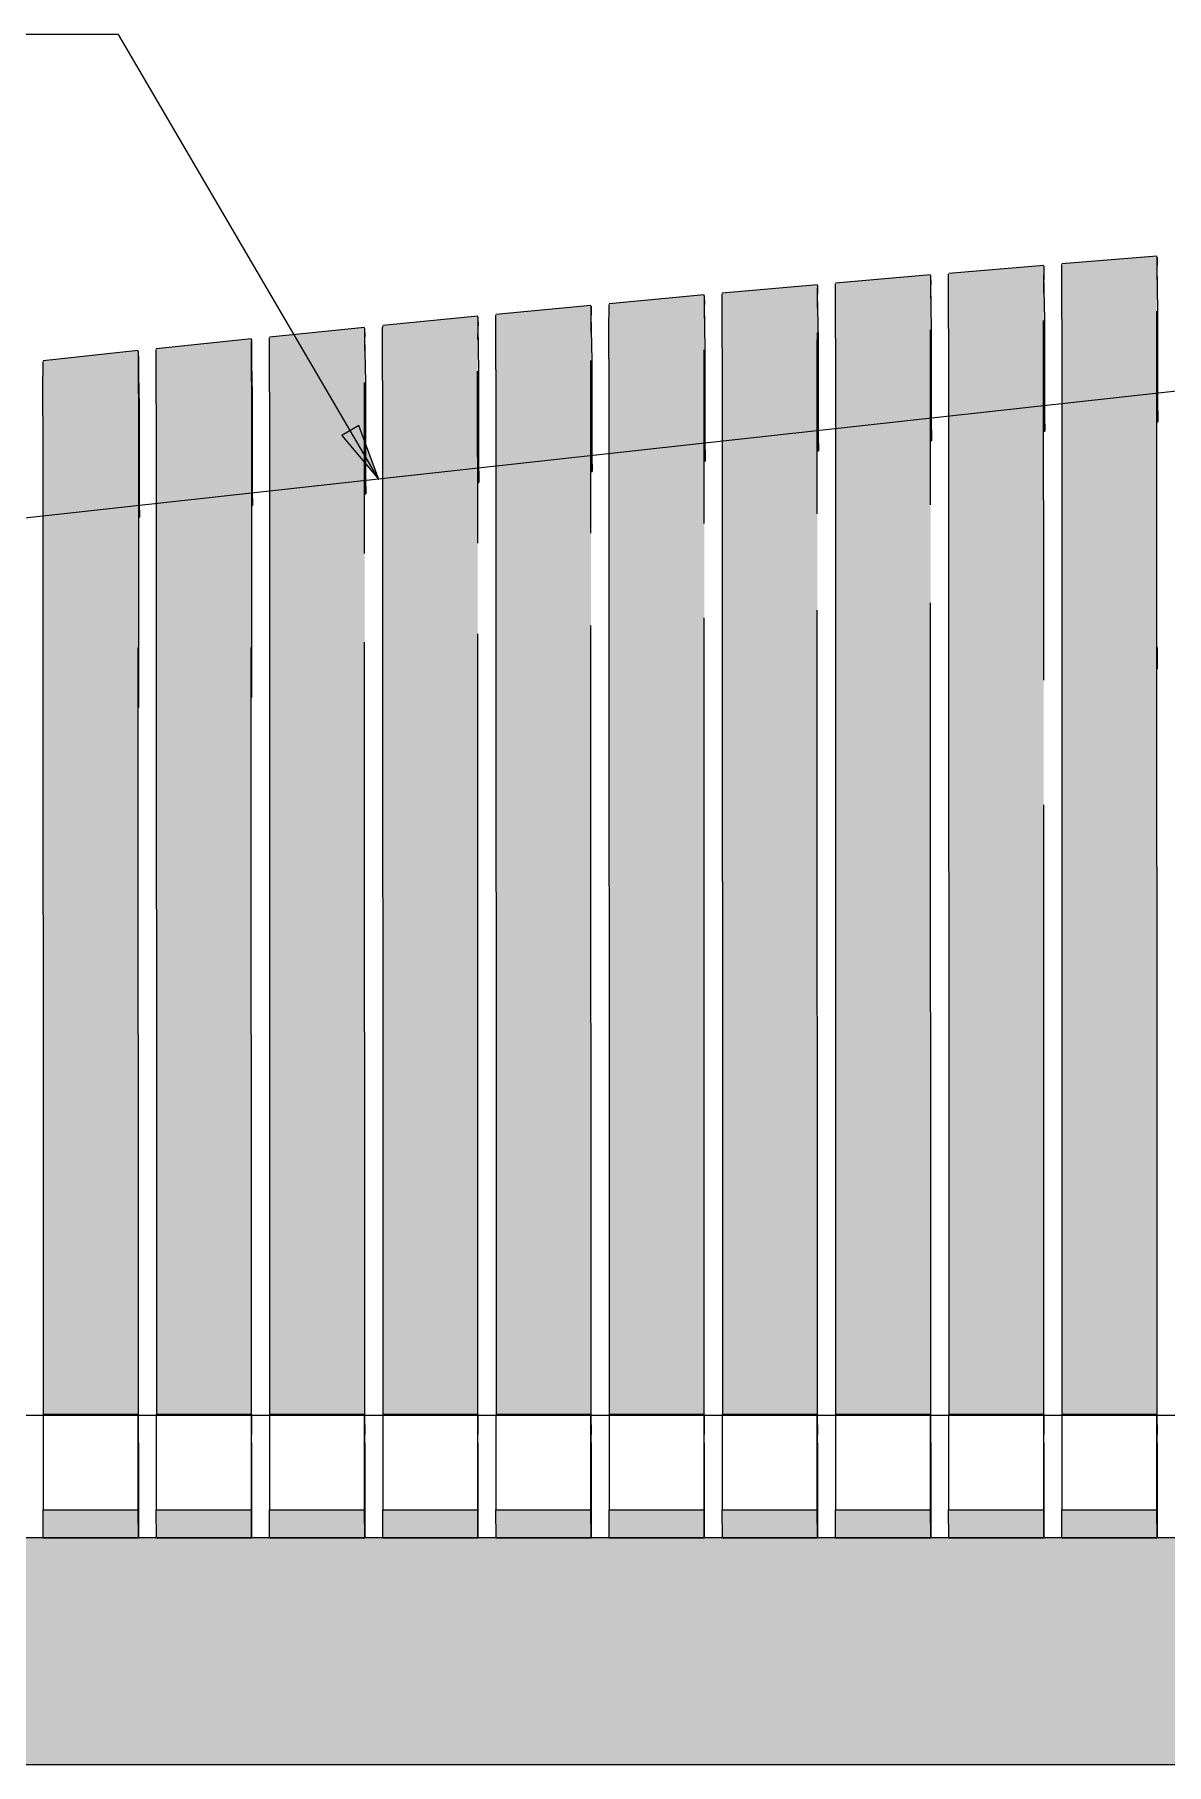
# Model space of a CAD drawing. Header units: metres. Extents: x 313 to 328, y 3 to 1212.
# Drawn here: x 323.011 to 323.511, y 22.2 to 22.963 of the extents above; entities that cross this region are included whole.
import ezdxf

# ---------------------------------------------------------------- set-up
doc = ezdxf.new("R2010")
doc.units = ezdxf.units.M
for name, color, linetype, lineweight in [('A-DETL', 7, 'Continuous', 13), ('A-DETL-GENF', 7, 'Continuous', 9), ('A-GENM', 7, 'Continuous', 35), ('G-ANNO-TEXT', 7, 'Continuous', 9)]:
    doc.layers.add(name, color=color, linetype=linetype, lineweight=lineweight)

# ---------------------------------------------------------------- blocks, each defined once
blk = doc.blocks.new('BR08_SEATING_NORTH 3 - BR08_SEATING_NORTH 3-5676583-DRG-2873241 - ELEVATION SEATING SUPPORT ARRANGEMENT')
at = {"layer": 'A-GENM', "lineweight": 25, "true_color": 0xebe8e4}
for points in [[(314.98719, 22.83782), (315.02919, 22.84123), (315.02922, 22.86567), (314.98726, 22.86226), (314.98722, 22.85846), (314.98719, 22.8381)], [(315.0293, 22.34152), (315.02923, 22.86399), (315.02919, 22.83782), (315.0293, 22.34516)], [(314.88718, 22.82931), (314.92918, 22.83295), (314.92921, 22.85739), (314.88725, 22.85374), (314.88721, 22.84995), (314.88718, 22.82966)], [(314.9293, 22.34152), (314.92923, 22.85571), (314.92918, 22.83173), (314.9293, 22.34516)], [(314.93718, 22.83364), (314.97919, 22.83716), (314.97921, 22.8616), (314.93726, 22.85807), (314.93721, 22.85427), (314.93718, 22.83394)], [(314.9793, 22.34152), (314.97923, 22.85992), (314.97919, 22.83523), (314.9793, 22.34516)], [(314.97967, 22.78821), (314.97965, 22.83865), (314.97934, 22.85729), (314.97934, 22.80799)], [(315.02967, 22.79232), (315.02967, 22.84156), (315.02934, 22.86137), (315.02934, 22.81207)], [(314.78717, 22.82022), (314.82917, 22.8241), (314.82921, 22.84854), (314.78725, 22.84465), (314.7872, 22.84086), (314.78717, 22.82069)], [(314.8293, 22.34152), (314.82923, 22.8479), (314.82918, 22.83785), (314.82927, 22.41467), (314.8293, 22.34422)], [(314.83718, 22.82483), (314.87918, 22.82859), (314.87921, 22.85303), (314.83725, 22.84924), (314.83721, 22.84547), (314.83718, 22.82524)], [(314.8793, 22.34152), (314.87923, 22.85236), (314.87919, 22.83853), (314.87921, 22.70919), (314.8793, 22.34516)], [(314.87969, 22.77957), (314.87964, 22.83173), (314.87934, 22.84871), (314.87934, 22.79943)], [(314.92968, 22.78396), (314.92966, 22.83448), (314.92934, 22.84911), (314.92934, 22.80378)], [(314.68716, 22.81057), (314.72917, 22.81468), (314.7292, 22.83912), (314.68725, 22.835), (314.6872, 22.83121), (314.68716, 22.81122)], [(314.73717, 22.81546), (314.77917, 22.81946), (314.7792, 22.8439), (314.73725, 22.8399), (314.7372, 22.83611), (314.73717, 22.81602)], [(314.7793, 22.34152), (314.77923, 22.84329), (314.77918, 22.83173), (314.7792, 22.70235), (314.7793, 22.34443)], [(314.77971, 22.77036), (314.77971, 22.81961), (314.77934, 22.83956), (314.77934, 22.79029)], [(314.8297, 22.77504), (314.8297, 22.82428), (314.82934, 22.84421), (314.82934, 22.79493)], [(315.02929, 22.35094), (315.02919, 22.84123), (314.98719, 22.83782), (314.98729, 22.35398), (315.02922, 22.35398), (315.02928, 22.35094)], [(314.63716, 22.80553), (314.67916, 22.80976), (314.67921, 22.8342), (314.63724, 22.82996), (314.6372, 22.8274), (314.63716, 22.8063)], [(314.6793, 22.34152), (314.67922, 22.83365), (314.67917, 22.82316), (314.67919, 22.69508), (314.6793, 22.34486)], [(314.7293, 22.34152), (314.72923, 22.83854), (314.72918, 22.8282), (314.7292, 22.69877), (314.7293, 22.34464)], [(314.72972, 22.76554), (314.72972, 22.81479), (314.72934, 22.83173), (314.72934, 22.78551)], [(314.92929, 22.35097), (314.92918, 22.83295), (314.88718, 22.82931), (314.88729, 22.35398), (314.92922, 22.35398), (314.92928, 22.35097)], [(314.97929, 22.35095), (314.97919, 22.83716), (314.93718, 22.83364), (314.93729, 22.35398), (314.97922, 22.35398), (314.97928, 22.35095)], [(314.58715, 22.80035), (314.62916, 22.8047), (314.62919, 22.82913), (314.58724, 22.82478), (314.5872, 22.82234), (314.58715, 22.8013)], [(314.6293, 22.34152), (314.62922, 22.82873), (314.62917, 22.81798), (314.62918, 22.71361), (314.6293, 22.34516)], [(314.62974, 22.75547), (314.62974, 22.80472), (314.62934, 22.82478), (314.62934, 22.77553), (314.6296, 22.76222)], [(314.67973, 22.76058), (314.67973, 22.80982), (314.67934, 22.82985), (314.67934, 22.78059), (314.6797, 22.76222)], [(314.82929, 22.35099), (314.82917, 22.8241), (314.78717, 22.82022), (314.78729, 22.35398), (314.82922, 22.35398), (314.82928, 22.35099)], [(314.87929, 22.35098), (314.87918, 22.82859), (314.83718, 22.82483), (314.83729, 22.35398), (314.87922, 22.35398), (314.87928, 22.35098)], [(314.5793, 22.34152), (314.57923, 22.82373), (314.5792, 22.82227), (314.57915, 22.80031), (314.57918, 22.69271), (314.5793, 22.34516)], [(314.77929, 22.35101), (314.77917, 22.81946), (314.73717, 22.81546), (314.73729, 22.35399), (314.77922, 22.35398), (314.77928, 22.35101)], [(314.57975, 22.75022), (314.57975, 22.7995), (314.57934, 22.81435), (314.57934, 22.77032), (314.5795, 22.76222)], [(314.67929, 22.35104), (314.67916, 22.80976), (314.63716, 22.80553), (314.63729, 22.35399), (314.67922, 22.35399), (314.67928, 22.35104)], [(314.72929, 22.35103), (314.72917, 22.81468), (314.68716, 22.81057), (314.68729, 22.35399), (314.72922, 22.35399), (314.72928, 22.35103)], [(315.02933, 22.79229), (315.02967, 22.79232), (315.02934, 22.80885)], [(314.62929, 22.35106), (314.62916, 22.8047), (314.58715, 22.80035), (314.58729, 22.35399), (314.62922, 22.35399), (314.62928, 22.35106)], [(314.62916, 22.8047), (314.62913, 22.8047), (314.62913, 22.8047)], [(314.97933, 22.78818), (314.97967, 22.78821), (314.97933, 22.80466)], [(314.57929, 22.35108), (314.57915, 22.7995), (314.53715, 22.79503), (314.53729, 22.35399), (314.57922, 22.35399), (314.57928, 22.35108)], [(314.87933, 22.77954), (314.87969, 22.77957), (314.87933, 22.79584)], [(314.92933, 22.78393), (314.92968, 22.78396), (314.92933, 22.80032)], [(314.77933, 22.77032), (314.77971, 22.77036), (314.77933, 22.78646)], [(314.82933, 22.775), (314.8297, 22.77504), (314.82933, 22.79122)], [(314.72933, 22.7655), (314.72972, 22.76554), (314.72933, 22.78156)], [(314.62933, 22.75543), (314.62974, 22.75547), (314.62933, 22.77133), (314.62933, 22.76222)], [(314.67933, 22.76054), (314.67973, 22.76058), (314.67933, 22.77651), (314.67933, 22.76222)], [(314.57933, 22.75017), (314.57975, 22.75022), (314.57933, 22.766), (314.57933, 22.76222)], [(314.82929, 22.34152), (314.8293, 22.34152), (314.82929, 22.34152)], [(314.97929, 22.34152), (314.9793, 22.34152), (314.97929, 22.34152)], [(314.57922, 22.29959), (314.57929, 22.29959), (314.57922, 22.31192), (314.53722, 22.31192), (314.53729, 22.29959)], [(314.62929, 22.29959), (314.62922, 22.31192), (314.58722, 22.31192), (314.58729, 22.29959), (314.62922, 22.29959)], [(314.67922, 22.29959), (314.67929, 22.29959), (314.67922, 22.31192), (314.63722, 22.31192), (314.63729, 22.29959)], [(314.72922, 22.29959), (314.72929, 22.29959), (314.72922, 22.31191), (314.68722, 22.31191), (314.68729, 22.29959)], [(314.77922, 22.29959), (314.77929, 22.29959), (314.77922, 22.31191), (314.73722, 22.31191), (314.73729, 22.29959)], [(314.82922, 22.29959), (314.82929, 22.29959), (314.82922, 22.31191), (314.78722, 22.31191), (314.78729, 22.29959)], [(314.87922, 22.29959), (314.87929, 22.29959), (314.87922, 22.31191), (314.83722, 22.31191), (314.83729, 22.29959)], [(314.92922, 22.29959), (314.92929, 22.29959), (314.92922, 22.31191), (314.88722, 22.31191), (314.88729, 22.29959)], [(314.97929, 22.29959), (314.97922, 22.31191), (314.93722, 22.31191), (314.93729, 22.29959), (314.97922, 22.29959)], [(315.02922, 22.29959), (315.02929, 22.29959), (315.02922, 22.31191), (314.98722, 22.31191), (314.98729, 22.29959)]]:
    blk.add_hatch(color=254, dxfattribs=at).paths.add_polyline_path(points)
h = blk.add_hatch(color=254, dxfattribs=at)
h.paths.add_polyline_path([(314.57915, 22.80497), (314.57915, 22.80497), (314.57915, 22.80944)])
h.paths.add_polyline_path([(314.53715, 22.79503), (314.57915, 22.7995), (314.57918, 22.82393), (314.53724, 22.81946), (314.53719, 22.81714), (314.53715, 22.7962)])
at = {"layer": 'A-GENM', "color": 254, "lineweight": 25, "true_color": 0xd4d4d4}
for p, q in [((314.98725, 22.86226), (315.02925, 22.86567)), ((315.02928, 22.86514), (315.02934, 22.86137)), ((314.88724, 22.85374), (314.92924, 22.85739)), ((314.92927, 22.85685), (314.92934, 22.85307)), ((314.93725, 22.85807), (314.97925, 22.8616)), ((314.97927, 22.86107), (314.97934, 22.85729)), ((314.97967, 22.83746), (314.97934, 22.85729)), ((315.02967, 22.84156), (315.02934, 22.86137)), ((314.78724, 22.84465), (314.82924, 22.84854)), ((314.82927, 22.848), (314.82934, 22.84421)), ((314.83724, 22.84927), (314.87924, 22.85303)), ((314.87927, 22.8525), (314.87934, 22.84871)), ((314.87969, 22.82882), (314.87934, 22.84871)), ((314.92968, 22.83321), (314.92934, 22.85307)), ((314.68723, 22.835), (314.72923, 22.83912)), ((314.73724, 22.8399), (314.77924, 22.8439)), ((314.77927, 22.84336), (314.77934, 22.83956)), ((314.77971, 22.81961), (314.77934, 22.83956)), ((314.8297, 22.82428), (314.82934, 22.84421)), ((315.02929, 22.35094), (315.02919, 22.84123)), ((315.02967, 22.79232), (315.02967, 22.84156)), ((314.63723, 22.82996), (314.67923, 22.8342)), ((314.67926, 22.83366), (314.67934, 22.82985)), ((314.72927, 22.83858), (314.72934, 22.83478)), ((314.72972, 22.81479), (314.72934, 22.83478)), ((314.9292, 22.75572), (314.92918, 22.83295)), ((314.92968, 22.78396), (314.92968, 22.83321)), ((314.93718, 22.83364), (314.93729, 22.35398)), ((314.97922, 22.67833), (314.97919, 22.83716)), ((314.97967, 22.78821), (314.97967, 22.83746)), ((314.98719, 22.83782), (314.98729, 22.35398)), ((314.53722, 22.81946), (314.57922, 22.82394)), ((314.58723, 22.82478), (314.62923, 22.82914)), ((314.62926, 22.82859), (314.62934, 22.82478)), ((314.62934, 22.82478), (314.62933, 22.77569)), ((314.62934, 22.82478), (314.62933, 22.67061)), ((314.62974, 22.80472), (314.62934, 22.82478)), ((314.67973, 22.80982), (314.67934, 22.82985)), ((314.82919, 22.74752), (314.82917, 22.8241)), ((314.8297, 22.77504), (314.8297, 22.82428)), ((314.83718, 22.82483), (314.83729, 22.35398)), ((314.8792, 22.75169), (314.87918, 22.82859)), ((314.87969, 22.77957), (314.87969, 22.82882)), ((314.88718, 22.82931), (314.88729, 22.35398)), ((314.57926, 22.82339), (314.57934, 22.81956)), ((314.57934, 22.81956), (314.57933, 22.77049)), ((314.57934, 22.81956), (314.57933, 22.66624)), ((314.57975, 22.79946), (314.57934, 22.81956)), ((314.77919, 22.74322), (314.77917, 22.81946)), ((314.77971, 22.77036), (314.77971, 22.81961)), ((314.78717, 22.82022), (314.78729, 22.35398)), ((314.67918, 22.73422), (314.67916, 22.80976)), ((314.67973, 22.76058), (314.67973, 22.80982)), ((314.68716, 22.81057), (314.68729, 22.35399)), ((314.72919, 22.73879), (314.72917, 22.81468)), ((314.72972, 22.76554), (314.72972, 22.81479)), ((314.73717, 22.81546), (314.73729, 22.35399)), ((315.02934, 22.81227), (315.02967, 22.79232)), ((314.62974, 22.75547), (314.62974, 22.80472)), ((314.63716, 22.80553), (314.63729, 22.35399)), ((314.92934, 22.80397), (314.92968, 22.78396)), ((314.97934, 22.80819), (314.97967, 22.78821)), ((314.53715, 22.79503), (314.53729, 22.35399)), ((314.57975, 22.75022), (314.57975, 22.79946)), ((314.58715, 22.80035), (314.58729, 22.35399)), ((314.82933, 22.79511), (314.8297, 22.77504)), ((314.87934, 22.79961), (314.87969, 22.77957)), ((314.72933, 22.78569), (314.72972, 22.76554)), ((314.77933, 22.79047), (314.77971, 22.77036)), ((314.97932, 22.78818), (314.97967, 22.78821)), ((315.02932, 22.79229), (315.02967, 22.79232)), ((314.67933, 22.78076), (314.67973, 22.76058)), ((314.87932, 22.77954), (314.87969, 22.77957)), ((314.92932, 22.78393), (314.92968, 22.78396)), ((314.57933, 22.77049), (314.57975, 22.75022)), ((314.62933, 22.77569), (314.62974, 22.75547)), ((314.77932, 22.77032), (314.77971, 22.77036)), ((314.82932, 22.775), (314.8297, 22.77504)), ((314.72932, 22.7655), (314.72972, 22.76554)), ((314.62933, 22.75543), (314.62974, 22.75547)), ((314.67932, 22.76053), (314.67973, 22.76058)), ((314.57933, 22.75017), (314.57975, 22.75022)), ((314.92929, 22.35097), (314.92921, 22.71245)), ((314.77929, 22.35101), (314.7792, 22.70235)), ((314.82929, 22.351), (314.8292, 22.70582)), ((314.87929, 22.35098), (314.87921, 22.70919)), ((314.67929, 22.35104), (314.67919, 22.69508)), ((314.72929, 22.35103), (314.7292, 22.69877)), ((314.57929, 22.35108), (314.57918, 22.69271)), ((314.62929, 22.35106), (314.62919, 22.69271)), ((315.02933, 22.69271), (315.02933, 22.68326)), ((314.97929, 22.35096), (314.97923, 22.6232)), ((314.57922, 22.35399), (314.57927, 22.34516)), ((314.5793, 22.34152), (314.57929, 22.35108)), ((314.62922, 22.35399), (314.62927, 22.34516)), ((314.6293, 22.34152), (314.62929, 22.35106)), ((314.67922, 22.35399), (314.67927, 22.34516)), ((314.6793, 22.34152), (314.67929, 22.35104)), ((314.72922, 22.35399), (314.72927, 22.34516)), ((314.7293, 22.34152), (314.72929, 22.35103)), ((314.77922, 22.35398), (314.77927, 22.34516)), ((314.7793, 22.34152), (314.77929, 22.35101)), ((314.82922, 22.35398), (314.82927, 22.34516)), ((314.8293, 22.34152), (314.82929, 22.35099)), ((314.87922, 22.35398), (314.87927, 22.34516)), ((314.8793, 22.34152), (314.87929, 22.35098)), ((314.92922, 22.35398), (314.92927, 22.34516)), ((314.9293, 22.34152), (314.92929, 22.35097)), ((314.97922, 22.35398), (314.97927, 22.34516)), ((314.9793, 22.34152), (314.97929, 22.35095)), ((315.02922, 22.35398), (315.02927, 22.34516)), ((315.0293, 22.34152), (315.02929, 22.35094)), ((314.57929, 22.34152), (314.57929, 22.29959)), ((314.62929, 22.34152), (314.62929, 22.29959)), ((314.67929, 22.34152), (314.67929, 22.29959)), ((314.72929, 22.34152), (314.72929, 22.29959)), ((314.77929, 22.34152), (314.77929, 22.29959)), ((314.82929, 22.34152), (314.82929, 22.29959)), ((314.87929, 22.34152), (314.87929, 22.29959)), ((314.92929, 22.34152), (314.92929, 22.29959)), ((314.97929, 22.34152), (314.97929, 22.29959)), ((315.02929, 22.34152), (315.02929, 22.29959)), ((314.53729, 22.29959), (314.53722, 22.31192)), ((314.57929, 22.29959), (314.57922, 22.31192)), ((314.58729, 22.29959), (314.58722, 22.31192)), ((314.62929, 22.29959), (314.62922, 22.31192)), ((314.63729, 22.29959), (314.63722, 22.31192)), ((314.67929, 22.29959), (314.67922, 22.31192)), ((314.68729, 22.29959), (314.68722, 22.31192)), ((314.72929, 22.29959), (314.72922, 22.31191)), ((314.73729, 22.29959), (314.73722, 22.31191)), ((314.77929, 22.29959), (314.77922, 22.31191)), ((314.78729, 22.29959), (314.78722, 22.31191)), ((314.82929, 22.29959), (314.82922, 22.31191)), ((314.83729, 22.29959), (314.83722, 22.31191)), ((314.87929, 22.29959), (314.87922, 22.31191)), ((314.88729, 22.29959), (314.88722, 22.31191)), ((314.92929, 22.29959), (314.92922, 22.31191)), ((314.93729, 22.29959), (314.93722, 22.31191)), ((314.97929, 22.29959), (314.97922, 22.31191)), ((314.98729, 22.29959), (314.98722, 22.31191)), ((315.02929, 22.29959), (315.02922, 22.31191)), ((314.53729, 22.29959), (314.57929, 22.29959)), ((314.58729, 22.29959), (314.62929, 22.29959)), ((314.63729, 22.29959), (314.67929, 22.29959)), ((314.68729, 22.29959), (314.72929, 22.29959)), ((314.73729, 22.29959), (314.77929, 22.29959)), ((314.78729, 22.29959), (314.82929, 22.29959)), ((314.83729, 22.29959), (314.87929, 22.29959)), ((314.88729, 22.29959), (314.92929, 22.29959)), ((314.93729, 22.29959), (314.97929, 22.29959)), ((314.98729, 22.29959), (315.02929, 22.29959))]:
    blk.add_line(p, q, dxfattribs=at)
at = {"layer": 'A-GENM', "color": 7, "lineweight": 25, "true_color": 0xefefef}
for p, q in [((314.53722, 22.35399), (314.53722, 22.31192)), ((314.57922, 22.35399), (314.53722, 22.35399)), ((314.57922, 22.31192), (314.57922, 22.35399)), ((314.58722, 22.35399), (314.58722, 22.31192)), ((314.62922, 22.35399), (314.58722, 22.35399)), ((314.62922, 22.31192), (314.62922, 22.35399)), ((314.63722, 22.35399), (314.63722, 22.31192)), ((314.67922, 22.35399), (314.63722, 22.35399)), ((314.67922, 22.31192), (314.67922, 22.35399)), ((314.68722, 22.35399), (314.68722, 22.31192)), ((314.72922, 22.35399), (314.68722, 22.35399)), ((314.72922, 22.31191), (314.72922, 22.35399)), ((314.73722, 22.35399), (314.73722, 22.31191)), ((314.77922, 22.35398), (314.73722, 22.35399)), ((314.77922, 22.31191), (314.77922, 22.35398)), ((314.78722, 22.35398), (314.78722, 22.31191)), ((314.82922, 22.35398), (314.78722, 22.35398)), ((314.82922, 22.31191), (314.82922, 22.35398)), ((314.83722, 22.35398), (314.83722, 22.31191)), ((314.87922, 22.35398), (314.83722, 22.35398)), ((314.87922, 22.31191), (314.87922, 22.35398)), ((314.88722, 22.35398), (314.88722, 22.31191)), ((314.92922, 22.35398), (314.88722, 22.35398)), ((314.92922, 22.31191), (314.92922, 22.35398)), ((314.93722, 22.35398), (314.93722, 22.31191)), ((314.97922, 22.35398), (314.93722, 22.35398)), ((314.97922, 22.31191), (314.97922, 22.35398)), ((314.98722, 22.35398), (314.98722, 22.31191)), ((315.02922, 22.35398), (314.98722, 22.35398)), ((315.02922, 22.31191), (315.02922, 22.35398)), ((314.53722, 22.31192), (314.57922, 22.31192)), ((314.58722, 22.31192), (314.62922, 22.31192)), ((314.63722, 22.31192), (314.67922, 22.31192)), ((314.68722, 22.31192), (314.72922, 22.31191)), ((314.73722, 22.31191), (314.77922, 22.31191)), ((314.78722, 22.31191), (314.82922, 22.31191)), ((314.83722, 22.31191), (314.87922, 22.31191)), ((314.88722, 22.31191), (314.92922, 22.31191)), ((314.93722, 22.31191), (314.97922, 22.31191)), ((314.98722, 22.31191), (315.02922, 22.31191))]:
    blk.add_line(p, q, dxfattribs=at)
at = {"layer": 'A-GENM', "color": 254, "lineweight": 25, "true_color": 0xd4d4d4}
for points in [[(315.02923, 22.864), (315.02923, 22.86358), (315.02922, 22.86255), (315.02921, 22.86049), (315.0292, 22.85802), (315.0292, 22.85619), (315.0292, 22.85524)], [(314.92923, 22.85572), (314.92922, 22.8553), (314.92921, 22.85427), (314.92921, 22.85221), (314.9292, 22.84974), (314.92919, 22.84791), (314.92919, 22.84695)], [(314.92927, 22.85685), (314.92927, 22.85692), (314.92927, 22.85698), (314.92927, 22.85703)], [(314.93719, 22.84764), (314.9372, 22.8486), (314.9372, 22.85042), (314.93721, 22.85289), (314.93722, 22.85496), (314.93722, 22.85598), (314.93723, 22.8564)], [(314.97923, 22.85993), (314.97922, 22.85951), (314.97922, 22.85848), (314.97921, 22.85642), (314.9792, 22.85395), (314.9792, 22.85212), (314.9792, 22.85117)], [(314.9872, 22.85183), (314.9872, 22.85279), (314.9872, 22.85461), (314.98721, 22.85708), (314.98722, 22.85915), (314.98723, 22.86017), (314.98723, 22.86059)], [(314.82922, 22.84687), (314.82922, 22.84645), (314.82921, 22.84543), (314.8292, 22.84336), (314.82919, 22.84089), (314.82919, 22.83906), (314.82918, 22.83811)], [(314.82927, 22.848), (314.82927, 22.84807), (314.82927, 22.84813), (314.82927, 22.84818)], [(314.83719, 22.83884), (314.83719, 22.8398), (314.83719, 22.84162), (314.8372, 22.84409), (314.83721, 22.84616), (314.83722, 22.84718), (314.83722, 22.8476)], [(314.87922, 22.85136), (314.87922, 22.85094), (314.87921, 22.84992), (314.8792, 22.84785), (314.87919, 22.84539), (314.87919, 22.84356), (314.87919, 22.8426)], [(314.87927, 22.8525), (314.87927, 22.85256), (314.87927, 22.85262), (314.87927, 22.85267)], [(314.88719, 22.84331), (314.88719, 22.84427), (314.8872, 22.84609), (314.8872, 22.84856), (314.88721, 22.85063), (314.88722, 22.85165), (314.88722, 22.85207)], [(314.9792, 22.85117), (314.97919, 22.85052), (314.97919, 22.84986), (314.97919, 22.84917)], [(314.77922, 22.84223), (314.77921, 22.84181), (314.7792, 22.84079), (314.77919, 22.83872), (314.77919, 22.83626), (314.77918, 22.83443), (314.77918, 22.83347)], [(314.77927, 22.84336), (314.77927, 22.84343), (314.77926, 22.84349), (314.77926, 22.84354)], [(314.78718, 22.83423), (314.78718, 22.83518), (314.78719, 22.83701), (314.7872, 22.83948), (314.78721, 22.84154), (314.78721, 22.84257), (314.78722, 22.84298)], [(314.67921, 22.83254), (314.6792, 22.83212), (314.6792, 22.83109), (314.67919, 22.82903), (314.67918, 22.82656), (314.67917, 22.82473), (314.67917, 22.82378)], [(314.67926, 22.83366), (314.67926, 22.83373), (314.67926, 22.83379), (314.67926, 22.83385)], [(314.68717, 22.82458), (314.68718, 22.82553), (314.68718, 22.82736), (314.68719, 22.82983), (314.6872, 22.83189), (314.68721, 22.83291), (314.68721, 22.83333)], [(314.72921, 22.83745), (314.72921, 22.83704), (314.7292, 22.83601), (314.72919, 22.83395), (314.72918, 22.83148), (314.72918, 22.82965), (314.72918, 22.82869)], [(314.72927, 22.83858), (314.72926, 22.83865), (314.72926, 22.83871), (314.72926, 22.83877)], [(314.73718, 22.82947), (314.73718, 22.83043), (314.73719, 22.83226), (314.73719, 22.83472), (314.7372, 22.83679), (314.73721, 22.83781), (314.73721, 22.83823)], [(314.77918, 22.83347), (314.77918, 22.83293), (314.77918, 22.83237), (314.77918, 22.83179)], [(314.87918, 22.83179), (314.87918, 22.83076), (314.87918, 22.82969), (314.87918, 22.82859)], [(314.6292, 22.82748), (314.6292, 22.82706), (314.62919, 22.82603), (314.62918, 22.82397), (314.62917, 22.8215), (314.62917, 22.81967), (314.62917, 22.81872)], [(314.62926, 22.82859), (314.62926, 22.82867), (314.62926, 22.82873), (314.62926, 22.82879)], [(314.63717, 22.81954), (314.63717, 22.8205), (314.63718, 22.82232), (314.63719, 22.82479), (314.6372, 22.82686), (314.6372, 22.82788), (314.63721, 22.8283)], [(314.53716, 22.80904), (314.53716, 22.81), (314.53717, 22.81182), (314.53718, 22.81429), (314.53719, 22.81636), (314.5372, 22.81738), (314.5372, 22.8178)], [(314.5792, 22.82227), (314.5792, 22.82185), (314.57919, 22.82083), (314.57918, 22.81877), (314.57917, 22.8163), (314.57916, 22.81447), (314.57916, 22.81351)], [(314.57926, 22.82339), (314.57926, 22.82346), (314.57926, 22.82353), (314.57925, 22.82359)], [(314.58716, 22.81436), (314.58717, 22.81532), (314.58717, 22.81714), (314.58718, 22.81961), (314.58719, 22.82168), (314.5872, 22.8227), (314.5872, 22.82312)]]:
    blk.add_open_spline(points, degree=3, dxfattribs=at)
for points, knots in [([(315.02924, 22.86522), (315.02924, 22.86516), (315.02924, 22.86485), (315.02923, 22.86442), (315.02923, 22.864)], [0.2222222, 0.2222222, 0.2222222, 0.2222222, 0.25, 0.3333333, 0.3333333, 0.3333333, 0.3333333]), ([(314.92924, 22.85694), (314.92924, 22.85687), (314.92923, 22.85657), (314.92923, 22.85613), (314.92923, 22.85572)], [0.2222222, 0.2222222, 0.2222222, 0.2222222, 0.25, 0.3333333, 0.3333333, 0.3333333, 0.3333333]), ([(314.93723, 22.8564), (314.93723, 22.85682), (314.93723, 22.85726), (314.93724, 22.85756), (314.93724, 22.85762)], [0.6666667, 0.6666667, 0.6666667, 0.6666667, 0.75, 0.7777778, 0.7777778, 0.7777778, 0.7777778]), ([(314.97924, 22.86115), (314.97924, 22.86109), (314.97924, 22.86078), (314.97923, 22.86035), (314.97923, 22.85993)], [0.2222222, 0.2222222, 0.2222222, 0.2222222, 0.25, 0.3333333, 0.3333333, 0.3333333, 0.3333333]), ([(314.98723, 22.86059), (314.98723, 22.86101), (314.98724, 22.86145), (314.98724, 22.86175), (314.98724, 22.86181)], [0.6666667, 0.6666667, 0.6666667, 0.6666667, 0.75, 0.7777778, 0.7777778, 0.7777778, 0.7777778]), ([(314.82923, 22.84809), (314.82923, 22.84802), (314.82923, 22.84772), (314.82922, 22.84729), (314.82922, 22.84687)], [0.2222222, 0.2222222, 0.2222222, 0.2222222, 0.25, 0.3333333, 0.3333333, 0.3333333, 0.3333333]), ([(314.83722, 22.8476), (314.83722, 22.84802), (314.83723, 22.84845), (314.83723, 22.84875), (314.83724, 22.84882)], [0.6666667, 0.6666667, 0.6666667, 0.6666667, 0.75, 0.7777778, 0.7777778, 0.7777778, 0.7777778]), ([(314.87924, 22.85259), (314.87924, 22.85252), (314.87923, 22.85222), (314.87923, 22.85178), (314.87922, 22.85136)], [0.2222222, 0.2222222, 0.2222222, 0.2222222, 0.25, 0.3333333, 0.3333333, 0.3333333, 0.3333333]), ([(314.88722, 22.85207), (314.88723, 22.85249), (314.88723, 22.85293), (314.88724, 22.85323), (314.88724, 22.85329)], [0.6666667, 0.6666667, 0.6666667, 0.6666667, 0.75, 0.7777778, 0.7777778, 0.7777778, 0.7777778]), ([(314.93718, 22.83364), (314.93718, 22.83641), (314.93719, 22.84023), (314.93719, 22.84469), (314.93719, 22.84669), (314.93719, 22.84764)], [0, 0, 0, 0, 0.1666667, 0.25, 0.3333333, 0.3333333, 0.3333333, 0.3333333]), ([(314.98719, 22.83782), (314.98719, 22.8406), (314.98719, 22.84442), (314.98719, 22.84888), (314.9872, 22.85087), (314.9872, 22.85183)], [0, 0, 0, 0, 0.1666667, 0.25, 0.3333333, 0.3333333, 0.3333333, 0.3333333]), ([(314.73721, 22.83823), (314.73722, 22.83865), (314.73722, 22.83908), (314.73723, 22.83938), (314.73723, 22.83945)], [0.6666667, 0.6666667, 0.6666667, 0.6666667, 0.75, 0.7777778, 0.7777778, 0.7777778, 0.7777778]), ([(314.77923, 22.84345), (314.77923, 22.84339), (314.77922, 22.84309), (314.77922, 22.84265), (314.77922, 22.84223)], [0.2222222, 0.2222222, 0.2222222, 0.2222222, 0.25, 0.3333333, 0.3333333, 0.3333333, 0.3333333]), ([(314.78722, 22.84298), (314.78722, 22.8434), (314.78723, 22.84384), (314.78723, 22.84414), (314.78723, 22.84421)], [0.6666667, 0.6666667, 0.6666667, 0.6666667, 0.75, 0.7777778, 0.7777778, 0.7777778, 0.7777778]), ([(314.88718, 22.82931), (314.88718, 22.83208), (314.88718, 22.8359), (314.88719, 22.84036), (314.88719, 22.84236), (314.88719, 22.84331)], [0, 0, 0, 0, 0.1666667, 0.25, 0.3333333, 0.3333333, 0.3333333, 0.3333333]), ([(314.67923, 22.83376), (314.67922, 22.83369), (314.67922, 22.83339), (314.67921, 22.83295), (314.67921, 22.83254)], [0.2222222, 0.2222222, 0.2222222, 0.2222222, 0.25, 0.3333333, 0.3333333, 0.3333333, 0.3333333]), ([(314.68721, 22.83333), (314.68721, 22.83375), (314.68722, 22.83419), (314.68723, 22.83449), (314.68723, 22.83455)], [0.6666667, 0.6666667, 0.6666667, 0.6666667, 0.75, 0.7777778, 0.7777778, 0.7777778, 0.7777778]), ([(314.72923, 22.83868), (314.72923, 22.83861), (314.72922, 22.83831), (314.72922, 22.83787), (314.72921, 22.83745)], [0.2222222, 0.2222222, 0.2222222, 0.2222222, 0.25, 0.3333333, 0.3333333, 0.3333333, 0.3333333]), ([(314.78717, 22.82022), (314.78717, 22.82299), (314.78717, 22.82682), (314.78718, 22.83128), (314.78718, 22.83327), (314.78718, 22.83423)], [0, 0, 0, 0, 0.1666667, 0.25, 0.3333333, 0.3333333, 0.3333333, 0.3333333]), ([(314.83718, 22.82483), (314.83718, 22.82761), (314.83718, 22.83143), (314.83718, 22.83589), (314.83718, 22.83788), (314.83719, 22.83884)], [0, 0, 0, 0, 0.1666667, 0.25, 0.3333333, 0.3333333, 0.3333333, 0.3333333]), ([(314.5872, 22.82312), (314.58721, 22.82354), (314.58721, 22.82397), (314.58722, 22.82427), (314.58722, 22.82434)], [0.6666667, 0.6666667, 0.6666667, 0.6666667, 0.75, 0.7777778, 0.7777778, 0.7777778, 0.7777778]), ([(314.62922, 22.8287), (314.62922, 22.82863), (314.62921, 22.82833), (314.62921, 22.82789), (314.6292, 22.82748)], [0.2222222, 0.2222222, 0.2222222, 0.2222222, 0.25, 0.3333333, 0.3333333, 0.3333333, 0.3333333]), ([(314.63721, 22.8283), (314.63721, 22.82871), (314.63722, 22.82915), (314.63722, 22.82945), (314.63722, 22.82952)], [0.6666667, 0.6666667, 0.6666667, 0.6666667, 0.75, 0.7777778, 0.7777778, 0.7777778, 0.7777778]), ([(314.68716, 22.81057), (314.68716, 22.81334), (314.68716, 22.81717), (314.68717, 22.82163), (314.68717, 22.82362), (314.68717, 22.82458)], [0, 0, 0, 0, 0.1666667, 0.25, 0.3333333, 0.3333333, 0.3333333, 0.3333333]), ([(314.73717, 22.81546), (314.73717, 22.81824), (314.73717, 22.82207), (314.73717, 22.82652), (314.73718, 22.82852), (314.73718, 22.82947)], [0, 0, 0, 0, 0.1666667, 0.25, 0.3333333, 0.3333333, 0.3333333, 0.3333333]), ([(314.5372, 22.8178), (314.5372, 22.81821), (314.53721, 22.81865), (314.53722, 22.81895), (314.53722, 22.81901)], [0.6666667, 0.6666667, 0.6666667, 0.6666667, 0.75, 0.7777778, 0.7777778, 0.7777778, 0.7777778]), ([(314.57922, 22.82349), (314.57922, 22.82343), (314.57921, 22.82313), (314.5792, 22.82269), (314.5792, 22.82227)], [0.2222222, 0.2222222, 0.2222222, 0.2222222, 0.25, 0.3333333, 0.3333333, 0.3333333, 0.3333333]), ([(314.62917, 22.81872), (314.62916, 22.81776), (314.62916, 22.81576), (314.62916, 22.81279), (314.62916, 22.81078), (314.62916, 22.80996)], [0.6666667, 0.6666667, 0.6666667, 0.6666667, 0.75, 0.8333333, 0.8888889, 0.8888889, 0.8888889, 0.8888889]), ([(314.63716, 22.80553), (314.63716, 22.8083), (314.63716, 22.81213), (314.63716, 22.81659), (314.63717, 22.81858), (314.63717, 22.81954)], [0, 0, 0, 0, 0.1666667, 0.25, 0.3333333, 0.3333333, 0.3333333, 0.3333333]), ([(314.53715, 22.79503), (314.53715, 22.7978), (314.53715, 22.80163), (314.53715, 22.80609), (314.53716, 22.80809), (314.53716, 22.80904)], [0, 0, 0, 0, 0.1666667, 0.25, 0.3333333, 0.3333333, 0.3333333, 0.3333333]), ([(314.57916, 22.81351), (314.57916, 22.81256), (314.57916, 22.81056), (314.57915, 22.80759), (314.57915, 22.80558), (314.57915, 22.80476)], [0.6666667, 0.6666667, 0.6666667, 0.6666667, 0.75, 0.8333333, 0.8888889, 0.8888889, 0.8888889, 0.8888889]), ([(314.58715, 22.80035), (314.58715, 22.80312), (314.58715, 22.80695), (314.58716, 22.81141), (314.58716, 22.81341), (314.58716, 22.81436)], [0, 0, 0, 0, 0.1666667, 0.25, 0.3333333, 0.3333333, 0.3333333, 0.3333333])]:
    blk.add_open_spline(points, degree=3, knots=knots, dxfattribs=at)
blk = doc.blocks.new('T2DPAA-T2D-C3S-DU-M3D-100304_rvt-2-DRG-2873241 - ELEVATION SEATING SUPPORT ARRANGEMENT')
at = {"layer": 'A-GENM', "color": 254, "lineweight": 25, "true_color": 0xd4d4d4}
blk.add_blockref('BR08_SEATING_NORTH 3 - BR08_SEATING_NORTH 3-5676583-DRG-2873241 - ELEVATION SEATING SUPPORT ARRANGEMENT', (0, 0), dxfattribs=at)

msp = doc.modelspace()

# ---------------------------------------------------------------- hatches: boundary and pattern name
at = {"layer": 'A-DETL-GENF', "true_color": 0xffffff}
msp.add_hatch(color=7, dxfattribs=at).paths.add_polyline_path([(322.54619, 22.19951), (323.57341, 22.19951), (323.56736, 22.20129), (323.56207, 22.20443), (323.55768, 22.20885), (323.55453, 22.21422), (323.55281, 22.22021), (323.55281, 22.27785), (323.55341, 22.28319), (323.55519, 22.28827), (323.55804, 22.29283), (323.56184, 22.29664), (323.56639, 22.29951), (322.5572, 22.29951), (322.56144, 22.29485), (322.56438, 22.28928), (322.56581, 22.28314), (322.56564, 22.27565), (322.56564, 22.22283), (322.56511, 22.21814), (322.56324, 22.21287), (322.56024, 22.20815), (322.55626, 22.20422), (322.55137, 22.20125)])
at = {"layer": 'G-ANNO-TEXT'}
msp.add_hatch(color=256, dxfattribs=at).paths.add_polyline_path([(323.16311, 22.76693), (323.15428, 22.79073), (323.14667, 22.78628)])

# ---------------------------------------------------------------- linework, layer by layer
at = {"layer": 'A-DETL', "lineweight": 18}
for p, q in [((322.51902, 22.69629), (323.61202, 22.81661)), ((322.51902, 22.35367), (323.60502, 22.35367))]:
    msp.add_line(p, q, dxfattribs=at)
at = {"layer": 'A-DETL', "lineweight": 25}
for p, q in [((323.56639, 22.29951), (322.5572, 22.29951)), ((322.54619, 22.19951), (323.57341, 22.19951))]:
    msp.add_line(p, q, dxfattribs=at)
at = {"layer": 'G-ANNO-TEXT'}
for p, q in [((323.04807, 22.96335), (322.98973, 22.96335)), ((323.16311, 22.76693), (323.04807, 22.96335)), ((323.15428, 22.79073), (323.14667, 22.78628)), ((323.14667, 22.78628), (323.16311, 22.76693)), ((323.16311, 22.76693), (323.15428, 22.79073))]:
    msp.add_line(p, q, dxfattribs=at)

# ---------------------------------------------------------------- block references
at = {"lineweight": 5}
msp.add_blockref('T2DPAA-T2D-C3S-DU-M3D-100304_rvt-2-DRG-2873241 - ELEVATION SEATING SUPPORT ARRANGEMENT', (8.47756, 0), dxfattribs=at)

doc.saveas('drawing.dxf')
